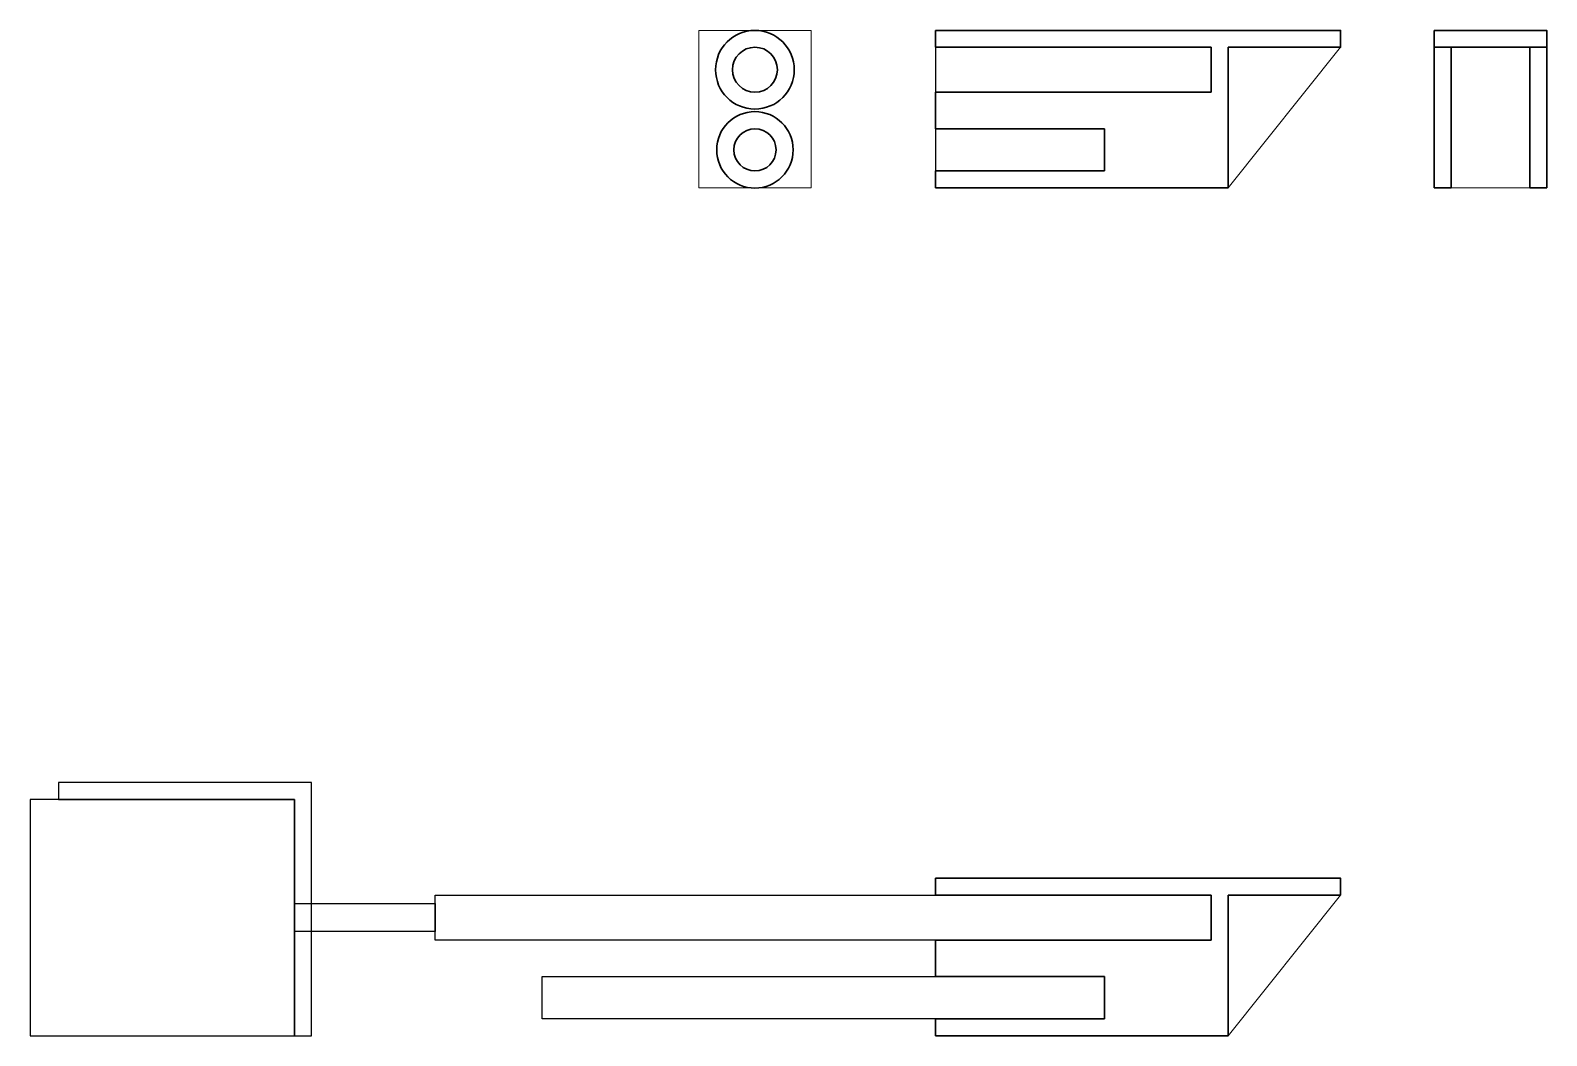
# Model space of a CAD drawing. Header units: millimetres. Extents: x 0 to 270, y 0 to 179.
import ezdxf

# ---------------------------------------------------------------- set-up
doc = ezdxf.new("R2010")
doc.units = ezdxf.units.MM

msp = doc.modelspace()

# ---------------------------------------------------------------- linework, layer by layer
at = {"color": 242, "lineweight": 30, "true_color": 0xcd2027}
for p, q in [((213, 178.75), (161, 178.75)), ((161, 178.75), (161, 175.75)), ((161, 175.75), (210, 175.75)), ((210, 175.75), (210, 167.75)), ((213, 150.75), (213, 175.75)), ((210, 167.75), (161, 167.75)), ((161, 167.75), (161, 161.25)), ((161, 161.25), (191, 161.25)), ((191, 161.25), (191, 153.75)), ((191, 153.75), (161, 153.75)), ((161, 153.75), (161, 150.75)), ((161, 150.75), (210, 150.75)), ((210, 150.75), (213, 150.75)), ((213, 28), (161, 28)), ((161, 28), (161, 25)), ((161, 25), (210, 25)), ((210, 25), (210, 17)), ((213, 0), (213, 25)), ((210, 17), (161, 17)), ((161, 17), (161, 10.5)), ((161, 10.5), (191, 10.5)), ((191, 10.5), (191, 3)), ((191, 3), (161, 3)), ((161, 3), (161, 0)), ((161, 0), (210, 0)), ((210, 0), (213, 0))]:
    msp.add_line(p, q, dxfattribs=at)
at = {"color": 242, "true_color": 0xcd2027}
for p, q in [((161, 175.75), (161, 167.75)), ((161, 161.25), (161, 153.63))]:
    msp.add_line(p, q, dxfattribs=at)
at = {"color": 242, "lineweight": 9, "true_color": 0xcd2027}
for p, q in [((213, 150.75), (233, 175.75)), ((213, 0), (233, 25))]:
    msp.add_line(p, q, dxfattribs=at)
for points in [[(118.86, 178.75), (138.86, 178.75), (138.86, 150.75), (118.86, 150.75)], [(249.66, 178.75), (269.66, 178.75), (269.66, 150.75), (249.66, 150.75)]]:
    msp.add_lwpolyline(points, close=True, dxfattribs=at)
at = {"color": 242, "lineweight": 30, "true_color": 0xcd2027}
for points in [[(213, 178.75), (233, 178.75), (233, 175.75), (213, 175.75)], [(213, 28), (233, 28), (233, 25), (213, 25)]]:
    msp.add_lwpolyline(points, dxfattribs=at)
for points in [[(249.66, 178.75), (269.66, 178.75), (269.66, 175.75), (249.66, 175.75)], [(249.66, 150.75), (252.66, 150.75), (252.66, 175.75), (249.66, 175.75)], [(266.66, 150.75), (269.66, 150.75), (269.66, 175.75), (266.66, 175.75)]]:
    msp.add_lwpolyline(points, close=True, dxfattribs=at)
for points in [[(47, 0), (50, 0), (50, 45), (5, 45), (5, 42), (47, 42), (47, 0)], [(0, 0), (47, 0), (47, 42), (0, 42)], [(72, 25), (210, 25), (210, 17), (72, 17)], [(47, 23.5), (72, 23.5), (72, 18.5), (47, 18.5)], [(91, 10.5), (191, 10.5), (191, 3), (91, 3)]]:
    msp.add_lwpolyline(points, close=True)
for centre, radius in [((128.86, 171.75), 7), ((128.86, 171.75), 4), ((128.86, 157.5), 6.8), ((128.86, 157.5), 3.75)]:
    msp.add_circle(centre, radius, dxfattribs=at)

doc.saveas('drawing.dxf')
